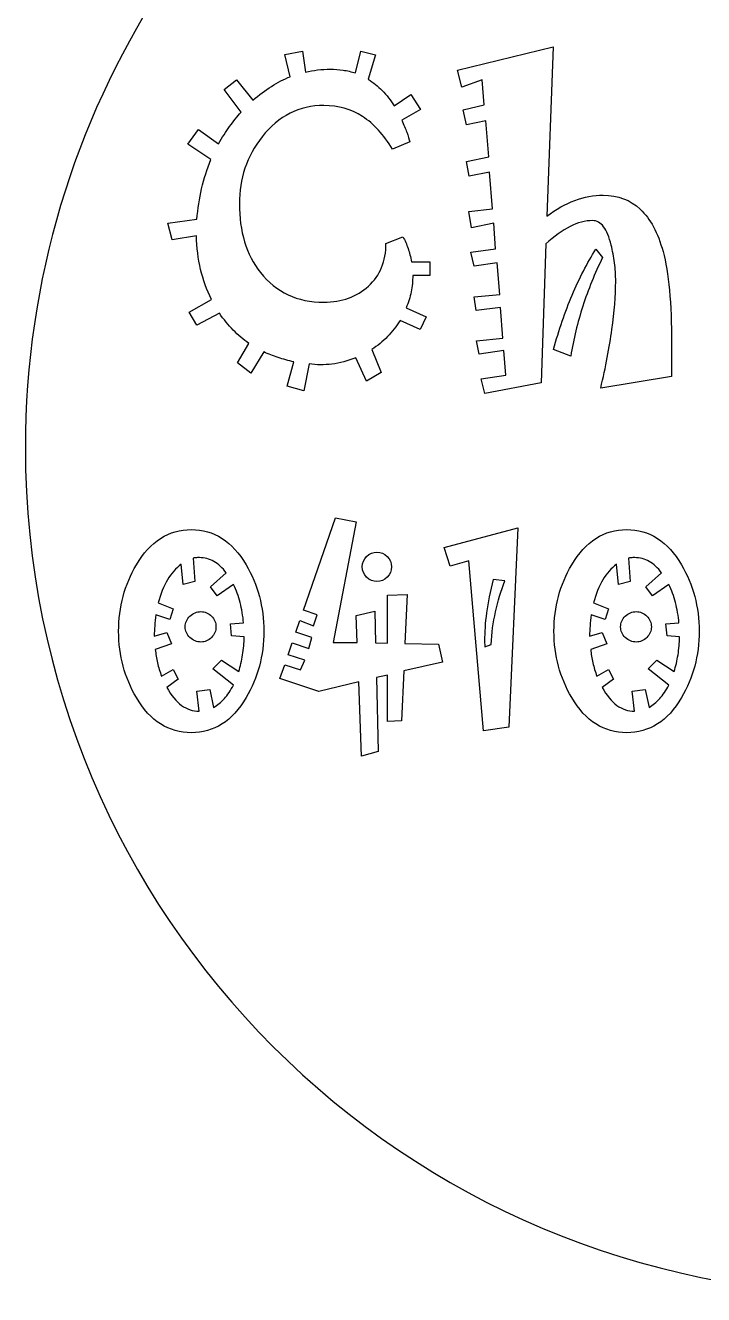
# Model space of a CAD drawing. Extents: x 52.6 to 72.6, y 251.2 to 276.3.
# Drawn here: x 52.6 to 60.59, y 251.17 to 266.12 of the extents above; entities that cross this region are included whole.
import ezdxf

# ---------------------------------------------------------------- set-up
doc = ezdxf.new("R2010")
doc.units = 0
doc.layers.add('Layer_1', color=7, linetype='CONTINUOUS')
doc.layers.add('text', color=7, linetype='CONTINUOUS')

msp = doc.modelspace()

# ---------------------------------------------------------------- linework, layer by layer
at = {"layer": 'Layer_1', "color": 7}
for points in [[(58.278889, 270.144792), (54.920978, 268.538394), (52.599167, 265.110904), (52.599167, 261.140139)], [(52.599167, 261.140139), (52.599167, 255.629409), (57.063228, 251.165347), (62.573958, 251.165347)]]:
    msp.add_open_spline(points, degree=3, dxfattribs=at)
at = {"layer": 'text', "color": 7}
for p, q in [((55.657304, 265.777423), (55.866767, 265.817109)), ((55.71904, 265.515043), (55.657304, 265.777423)), ((55.866767, 265.817109), (55.89984, 265.570164)), ((56.490743, 265.559104), (56.552479, 265.817072)), ((56.552479, 265.817072), (56.726661, 265.772975)), ((56.726661, 265.772975), (56.640674, 265.484137)), ((57.692377, 265.59222), (58.819062, 265.867827)), ((58.819062, 265.867827), (58.744096, 263.870221)), ((57.745294, 265.391577), (57.692377, 265.59222)), ((54.942929, 265.365113), (55.088451, 265.477561)), ((55.088451, 265.477561), (55.280272, 265.237229)), ((57.985623, 265.477567), (57.745294, 265.391577)), ((58.007665, 265.182114), (57.985623, 265.477567)), ((55.141368, 265.096118), (54.942929, 265.365113)), ((56.947147, 265.171048), (57.143382, 265.305544)), ((57.143382, 265.305544), (57.255828, 265.129155)), ((57.76072, 265.124789), (58.007665, 265.182114)), ((57.255828, 265.129155), (57.037549, 265.001275)), ((57.800407, 264.946193), (57.76072, 265.124789)), ((58.025304, 264.994702), (57.800407, 264.946193)), ((58.060582, 264.569164), (58.025304, 264.994702)), ((54.515187, 264.721293), (54.63866, 264.893271)), ((54.63866, 264.893271), (54.874578, 264.725702)), ((54.786383, 264.538289), (54.515187, 264.721293)), ((57.132355, 264.747715), (56.9251, 264.661725)), ((57.800407, 264.516248), (58.060582, 264.569164)), ((57.829069, 264.344267), (57.800407, 264.516248)), ((58.071605, 264.388364), (57.829069, 264.344267)), ((58.104679, 263.958416), (58.071605, 264.388364)), ((57.824661, 263.925345), (58.104679, 263.958416)), ((54.279267, 263.790841), (54.621021, 263.834938)), ((54.329979, 263.594609), (54.279267, 263.790841)), ((57.857734, 263.735725), (57.824661, 263.925345)), ((58.120111, 263.790846), (57.857734, 263.735725)), ((58.142152, 263.486577), (58.120111, 263.790846)), ((54.61661, 263.64091), (54.329979, 263.594609)), ((56.850133, 263.550475), (57.048572, 263.62985)), ((58.733027, 263.543902), (58.677906, 261.907896)), ((57.851111, 263.449095), (58.142152, 263.486577)), ((57.890797, 263.281525), (57.851111, 263.449095)), ((59.323989, 263.482166), (59.403364, 263.382948)), ((57.149994, 263.3344), (57.368276, 263.3344)), ((57.368276, 263.3344), (57.368276, 263.173485)), ((58.159791, 263.323416), (57.890797, 263.281525)), ((58.190658, 262.948591), (58.159791, 263.323416)), ((57.368276, 263.173485), (57.165429, 263.173485)), ((57.890797, 262.919928), (58.190658, 262.948591)), ((57.912838, 262.761178), (57.890797, 262.919928)), ((54.530619, 262.739123), (54.792999, 262.891257)), ((57.086054, 262.789841), (57.321975, 262.684007)), ((58.201676, 262.796456), (57.912838, 262.761178)), ((58.22812, 262.434859), (58.201676, 262.796456)), ((54.621021, 262.589192), (54.530619, 262.739123)), ((54.885604, 262.728099), (54.621021, 262.589192)), ((57.251419, 262.536281), (57.015499, 262.642114)), ((57.321975, 262.684007), (57.251419, 262.536281)), ((55.099475, 262.143811), (55.233971, 262.373117)), ((56.682564, 262.30036), (56.795012, 262.031368)), ((57.917232, 262.401785), (58.22812, 262.434859)), ((57.948102, 262.245239), (57.917232, 262.401785)), ((59.028536, 262.223192), (58.823485, 262.30036)), ((60.216931, 262.370916), (60.216957, 262.370916)), ((55.41036, 262.271692), (55.258225, 262.020339)), ((55.685967, 261.868202), (55.765342, 262.154835)), ((56.618624, 261.927739), (56.495151, 262.203346)), ((58.239144, 262.289336), (57.948102, 262.245239)), ((58.261185, 261.998295), (58.239144, 262.289336)), ((55.258225, 262.020339), (55.099475, 262.143811)), ((55.943937, 262.132785), (55.882201, 261.815285)), ((56.795012, 262.031368), (56.618624, 261.927739)), ((57.970143, 261.956402), (58.261185, 261.998295)), ((55.882201, 261.815285), (55.685967, 261.868202)), ((58.014241, 261.78222), (57.970143, 261.956402)), ((58.677906, 261.907896), (58.014241, 261.78222)), ((60.214699, 261.980656), (59.38126, 261.843956)), ((55.878352, 259.230002), (56.254554, 260.315895)), ((56.499845, 260.271798), (56.228372, 258.849663)), ((56.254554, 260.315895), (56.499845, 260.271798)), ((57.5375, 259.967249), (58.405663, 260.201516)), ((58.405663, 260.201516), (58.299556, 257.850582)), ((57.607781, 259.74952), (57.5375, 259.967249)), ((54.460338, 259.53178), (54.436913, 259.771559)), ((54.577482, 259.841838), (54.598141, 259.567608)), ((57.828267, 259.810153), (57.607781, 259.74952)), ((58.000522, 257.809242), (57.828267, 259.810153)), ((59.592179, 259.53178), (59.568755, 259.771559)), ((59.709296, 259.841838), (59.729982, 259.567608)), ((54.780053, 259.504241), (54.967468, 259.669606)), ((56.916004, 259.739874), (56.916004, 259.739874)), ((59.911869, 259.504241), (60.099281, 259.669606)), ((54.598141, 259.567608), (54.460338, 259.53178)), ((54.858601, 259.399511), (54.780053, 259.504241)), ((55.051528, 259.531802), (54.858601, 259.399511)), ((58.251324, 259.574508), (58.113521, 259.591047)), ((58.25135, 259.574511), (58.251324, 259.574508)), ((59.729982, 259.567608), (59.592179, 259.53178)), ((59.990417, 259.399511), (59.911869, 259.504241)), ((60.183341, 259.531802), (59.990417, 259.399511)), ((54.165441, 259.314051), (54.340452, 259.243769)), ((56.869166, 259.406259), (57.097919, 259.413145)), ((56.869166, 258.839884), (56.869166, 259.406259)), ((57.097919, 259.413145), (57.073111, 258.835746)), ((59.297279, 259.314051), (59.472291, 259.243769)), ((54.301867, 259.118369), (54.137879, 259.174868)), ((54.340452, 259.243769), (54.301867, 259.118369)), ((56.03958, 259.174879), (55.878352, 259.230002)), ((55.996863, 259.046722), (56.03958, 259.174879)), ((56.497099, 259.165168), (56.717585, 259.218911)), ((56.510871, 258.846841), (56.497099, 259.165168)), ((56.717585, 259.218911), (56.724471, 258.842706)), ((59.433706, 259.118369), (59.26972, 259.174868)), ((59.472291, 259.243769), (59.433706, 259.118369)), ((54.846192, 259.032938), (54.846192, 259.032938)), ((55.017077, 259.067394), (55.171416, 259.078429)), ((55.03085, 258.926837), (55.017077, 259.067394)), ((55.788777, 258.969551), (55.835632, 259.107354)), ((55.835632, 259.107354), (55.996863, 259.046722)), ((59.978005, 259.032938), (59.978005, 259.032938)), ((60.148891, 259.067394), (60.303232, 259.078429)), ((60.162663, 258.926837), (60.148891, 259.067394)), ((54.118575, 258.924065), (54.266025, 258.966785)), ((54.266025, 258.966785), (54.322526, 258.833116)), ((55.1783, 258.917185), (55.03085, 258.926837)), ((55.178277, 258.917187), (55.1783, 258.917185)), ((55.409809, 258.980574), (55.409809, 258.980574)), ((55.976193, 258.906161), (55.788777, 258.969551)), ((55.941739, 258.779384), (55.976193, 258.906161)), ((58.012914, 258.868956), (58.014325, 258.797297)), ((59.250416, 258.924065), (59.397866, 258.966785)), ((59.397866, 258.966785), (59.454364, 258.833116)), ((60.310113, 258.917185), (60.162663, 258.926837)), ((60.310118, 258.917187), (60.310113, 258.917185)), ((60.541622, 258.980574), (60.541622, 258.980574)), ((54.322526, 258.833116), (54.130979, 258.765592)), ((55.697828, 258.704968), (55.74468, 258.842771)), ((55.74468, 258.842771), (55.941739, 258.779384)), ((56.228372, 258.849663), (56.510871, 258.846841)), ((56.724471, 258.842706), (56.869166, 258.839884)), ((57.073111, 258.835746), (57.469986, 258.82886)), ((57.469986, 258.82886), (57.51683, 258.61815)), ((58.014325, 258.797297), (58.088742, 258.826236)), ((59.454364, 258.833116), (59.262817, 258.765592)), ((54.808955, 258.536848), (54.909553, 258.641578)), ((54.909553, 258.641578), (55.114881, 258.507909)), ((55.599988, 258.423849), (55.656486, 258.586457)), ((55.656486, 258.586457), (55.842521, 258.527201)), ((55.89213, 258.638823), (55.697828, 258.704968)), ((55.842521, 258.527201), (55.89213, 258.638823)), ((57.51683, 258.61815), (57.059322, 258.513418)), ((59.9408, 258.536848), (60.041395, 258.641578)), ((60.041395, 258.641578), (60.246723, 258.507909)), ((54.204006, 258.452777), (54.340433, 258.529947)), ((54.399688, 258.416948), (54.266016, 258.319108)), ((54.340433, 258.529947), (54.399688, 258.416948)), ((55.051492, 258.346678), (54.808955, 258.536848)), ((56.057495, 258.272264), (55.599988, 258.423849)), ((56.869149, 258.463811), (56.738235, 258.434872)), ((56.738235, 258.434872), (56.757539, 257.563952)), ((56.869149, 257.918109), (56.869149, 258.463811)), ((57.059322, 258.513418), (57.034515, 257.924996)), ((59.335845, 258.452777), (59.472271, 258.529947)), ((59.531527, 258.416948), (59.397858, 258.319108)), ((59.472271, 258.529947), (59.531527, 258.416948)), ((60.183333, 258.346678), (59.9408, 258.536848)), ((54.621543, 258.276388), (54.773127, 258.295692)), ((54.647733, 258.037986), (54.621543, 258.276388)), ((54.773127, 258.295692), (54.818602, 258.083475)), ((56.528784, 258.386641), (56.057495, 258.272264)), ((56.563235, 257.510211), (56.528784, 258.386641)), ((59.753384, 258.276388), (59.904969, 258.295692)), ((59.779575, 258.037986), (59.753384, 258.276388)), ((59.904969, 258.295692), (59.950446, 258.083475)), ((57.034515, 257.924996), (56.869149, 257.918109)), ((58.299556, 257.850582), (58.000522, 257.809242)), ((56.757539, 257.563952), (56.563235, 257.510211))]:
    msp.add_line(p, q, dxfattribs=at)
for points in [[(55.89984, 265.570164), (55.946875, 265.580465), (55.995014, 265.588537), (56.044259, 265.594407)], [(56.044259, 265.594407), (56.093498, 265.600277), (56.143107, 265.603212), (56.193086, 265.603212)], [(56.193086, 265.603212), (56.24453, 265.603207), (56.294875, 265.599544), (56.34412, 265.592178)], [(56.34412, 265.592178), (56.393359, 265.584812), (56.442232, 265.573805), (56.490743, 265.559104)], [(55.498554, 265.400391), (55.572048, 265.447423), (55.645544, 265.485641), (55.71904, 265.515043)], [(56.640674, 265.484137), (56.699466, 265.447386), (56.754587, 265.402922), (56.806036, 265.350745)], [(55.280272, 265.237229), (55.352298, 265.298963), (55.425058, 265.35335), (55.498554, 265.400391)], [(56.806036, 265.350745), (56.857482, 265.298559), (56.904517, 265.23866), (56.947147, 265.171048)], [(56.118119, 265.175457), (55.974067, 265.175454), (55.841042, 265.144954), (55.71904, 265.083955)], [(56.572322, 265.046473), (56.438557, 265.13246), (56.287159, 265.175454), (56.118119, 265.175457)], [(55.006869, 264.927448), (55.050967, 264.988445), (55.0958, 265.044669), (55.141368, 265.096118)], [(55.71904, 265.083955), (55.597038, 265.022952), (55.487528, 264.930714), (55.390517, 264.807247)], [(56.9251, 264.661725), (56.823675, 264.832232), (56.706081, 264.96048), (56.572322, 265.046473)], [(57.037549, 265.001275), (57.05959, 264.949823), (57.078702, 264.902788), (57.094874, 264.860164)], [(54.874578, 264.725702), (54.918675, 264.799195), (54.962772, 264.866443), (55.006869, 264.927448)], [(57.094874, 264.860164), (57.111045, 264.817531), (57.123533, 264.780049), (57.132355, 264.747715)], [(55.390517, 264.807247), (55.299381, 264.692591), (55.231767, 264.569119), (55.187669, 264.43683)], [(54.677245, 264.195434), (54.704451, 264.312288), (54.740816, 264.426574), (54.786383, 264.538289)], [(55.187669, 264.43683), (55.143572, 264.304536), (55.121522, 264.164895), (55.121522, 264.017905)], [(54.621021, 263.834938), (54.631322, 263.95841), (54.65005, 264.078575), (54.677245, 264.195434)], [(59.075927, 264.057637), (59.186905, 264.09879), (59.29825, 264.11937), (59.409965, 264.119373)], [(59.409965, 264.119373), (59.58341, 264.11937), (59.729299, 264.063879), (59.84763, 263.952904)], [(55.121522, 264.017905), (55.121522, 263.854744), (55.142096, 263.705547), (55.183258, 263.570318)], [(58.744096, 263.870221), (58.854337, 263.954005), (58.964949, 264.016474), (59.075927, 264.057637)], [(59.84763, 263.952904), (59.965954, 263.841926), (60.055252, 263.676193), (60.115521, 263.455707)], [(59.284241, 263.819512), (59.198987, 263.819509), (59.110793, 263.796369), (59.019657, 263.750057)], [(59.414328, 263.746749), (59.37758, 263.795255), (59.334217, 263.819509), (59.284241, 263.819512)], [(54.665118, 263.245138), (54.635719, 263.369344), (54.61955, 263.501269), (54.61661, 263.64091)], [(59.019657, 263.750057), (58.928522, 263.703752), (58.832979, 263.635034), (58.733027, 263.543902)], [(59.504727, 263.530674), (59.481218, 263.626215), (59.451073, 263.698241), (59.414328, 263.746749)], [(55.183258, 263.570318), (55.224415, 263.435085), (55.286887, 263.314554), (55.370674, 263.208721)], [(56.642878, 263.047766), (56.781045, 263.174177), (56.850133, 263.341746), (56.850133, 263.550475)], [(57.048572, 263.62985), (57.073549, 263.58575), (57.094137, 263.539448), (57.110308, 263.490943)], [(59.543312, 263.322315), (59.533745, 263.393604), (59.520904, 263.463056), (59.504727, 263.530674)], [(57.110308, 263.490943), (57.12648, 263.442434), (57.139705, 263.390254), (57.149994, 263.3344)], [(59.045074, 262.941975), (59.128121, 263.138941), (59.221093, 263.319005), (59.323989, 263.482166)], [(59.403364, 263.382948), (59.310758, 263.196269), (59.233221, 263.006283), (59.170751, 262.812991)], [(60.115521, 263.455707), (60.149325, 263.332235), (60.17468, 263.1801), (60.191588, 262.999303)], [(54.792999, 262.891257), (54.737141, 263.002969), (54.694514, 263.12093), (54.665118, 263.245138)], [(55.370674, 263.208721), (55.463276, 263.091127), (55.571681, 263.003299), (55.69589, 262.945241)], [(59.557649, 263.10293), (59.557649, 263.177893), (59.55288, 263.251023), (59.543312, 263.322315)], [(56.118119, 262.85815), (56.329786, 262.858147), (56.504705, 262.921353), (56.642878, 263.047766)], [(57.165429, 263.173485), (57.165426, 263.108808), (57.159192, 263.044501), (57.14669, 262.980561)], [(59.513552, 262.537384), (59.542948, 262.746844), (59.557649, 262.93536), (59.557649, 263.10293)], [(55.69589, 262.945241), (55.820096, 262.887179), (55.96084, 262.858147), (56.118119, 262.85815)], [(57.14669, 262.980561), (57.134187, 262.916618), (57.11398, 262.853044), (57.086054, 262.789841)], [(58.823485, 262.30036), (58.888159, 262.531136), (58.962022, 262.745007), (59.045074, 262.941975)], [(60.191588, 262.999303), (60.208493, 262.818503), (60.216931, 262.609041), (60.216931, 262.370916)], [(59.170751, 262.812991), (59.108278, 262.619697), (59.060873, 262.423099), (59.028536, 262.223192)], [(55.048762, 262.52966), (54.991435, 262.588455), (54.93705, 262.654603), (54.885604, 262.728099)], [(57.015499, 262.642114), (56.972869, 262.573029), (56.923627, 262.509823), (56.867772, 262.452498)], [(55.233971, 262.373117), (55.167824, 262.418682), (55.106087, 262.470865), (55.048762, 262.52966)], [(56.867772, 262.452498), (56.811915, 262.39517), (56.750179, 262.344457), (56.682564, 262.30036)], [(59.38126, 261.843956), (59.440056, 262.096779), (59.484153, 262.327922), (59.513552, 262.537384)], [(60.216957, 262.370916), (60.216954, 262.334167), (60.216954, 262.283458), (60.216957, 262.218781)], [(55.579033, 262.206648), (55.519501, 262.226488), (55.463276, 262.248174), (55.41036, 262.271692)], [(55.765342, 262.154835), (55.700665, 262.169539), (55.638562, 262.186805), (55.579033, 262.206648)], [(56.495151, 262.203346), (56.399605, 262.16513), (56.305532, 262.14014), (56.212929, 262.128382)], [(60.216957, 262.218781), (60.216954, 262.154104), (60.21611, 262.074729), (60.214699, 261.980656)], [(56.212929, 262.128382), (56.120324, 262.116614), (56.030659, 262.118081), (55.943937, 262.132785)], [(53.907746, 259.763298), (53.989512, 259.902019), (54.084595, 260.00606), (54.193003, 260.075425)], [(54.193003, 260.075425), (54.301407, 260.144783), (54.422215, 260.179463), (54.555427, 260.179466)], [(54.555427, 260.179466), (54.688636, 260.179463), (54.809444, 260.144783), (54.917851, 260.075425)], [(54.917851, 260.075425), (55.026252, 260.00606), (55.120879, 259.902019), (55.201724, 259.763298)], [(59.039562, 259.763298), (59.121325, 259.902019), (59.216409, 260.00606), (59.324816, 260.075425)], [(59.324816, 260.075425), (59.43322, 260.144783), (59.554028, 260.179463), (59.68724, 260.179466)], [(59.68724, 260.179466), (59.820449, 260.179463), (59.941257, 260.144783), (60.049664, 260.075425)], [(60.049664, 260.075425), (60.158068, 260.00606), (60.252692, 259.902019), (60.33354, 259.763298)], [(56.621793, 259.861139), (56.656244, 259.89513), (56.696435, 259.912125), (56.742372, 259.912128)], [(56.742372, 259.912128), (56.790144, 259.912125), (56.831024, 259.895364), (56.865018, 259.861827)], [(53.751339, 259.391228), (53.78671, 259.521682), (53.838845, 259.645704), (53.907746, 259.763298)], [(54.436913, 259.771559), (54.373523, 259.724704), (54.31932, 259.663151), (54.274305, 259.586901)], [(54.607799, 259.847341), (54.594929, 259.846494), (54.584826, 259.844519), (54.577482, 259.841838)], [(54.650519, 259.848752), (54.634912, 259.848749), (54.62066, 259.848188), (54.607799, 259.847341)], [(54.820707, 259.803278), (54.767881, 259.833591), (54.711151, 259.848749), (54.650519, 259.848752)], [(54.967468, 259.669606), (54.922451, 259.728401), (54.873531, 259.772958), (54.820707, 259.803278)], [(55.201724, 259.763298), (55.270626, 259.645704), (55.322532, 259.521682), (55.357443, 259.391228)], [(56.570118, 259.739874), (56.570115, 259.786722), (56.587334, 259.827145), (56.621793, 259.861139)], [(56.865018, 259.861827), (56.899008, 259.828294), (56.916004, 259.787643), (56.916004, 259.739874)], [(58.883155, 259.391228), (58.918523, 259.521682), (58.970661, 259.645704), (59.039562, 259.763298)], [(59.568755, 259.771559), (59.505365, 259.724704), (59.451161, 259.663151), (59.406147, 259.586901)], [(59.739615, 259.847341), (59.726745, 259.846494), (59.716642, 259.844519), (59.709296, 259.841838)], [(59.782332, 259.848752), (59.766725, 259.848749), (59.752476, 259.848188), (59.739615, 259.847341)], [(59.95252, 259.803278), (59.899694, 259.833591), (59.842964, 259.848749), (59.782332, 259.848752)], [(60.099281, 259.669606), (60.054264, 259.728401), (60.005344, 259.772958), (59.95252, 259.803278)], [(60.33354, 259.763298), (60.402439, 259.645704), (60.454345, 259.521682), (60.489259, 259.391228)], [(56.621793, 259.619294), (56.587342, 259.653742), (56.570115, 259.693936), (56.570118, 259.739874)], [(56.742372, 259.567616), (56.696435, 259.567616), (56.656244, 259.584832), (56.621793, 259.619294)], [(56.865018, 259.618606), (56.831024, 259.584612), (56.790144, 259.567616), (56.742372, 259.567616)], [(56.916004, 259.739874), (56.916004, 259.693016), (56.899014, 259.652594), (56.865018, 259.618606)], [(54.274305, 259.586901), (54.229288, 259.51065), (54.193, 259.419698), (54.165441, 259.314051)], [(55.130765, 259.318897), (55.111009, 259.394688), (55.084599, 259.465655), (55.051528, 259.531802)], [(58.113521, 259.591047), (58.07861, 259.450486), (58.052657, 259.319803), (58.035661, 259.198995)], [(58.141105, 259.21071), (58.168678, 259.33565), (58.205415, 259.456918), (58.25135, 259.574511)], [(59.406147, 259.586901), (59.361129, 259.51065), (59.324841, 259.419698), (59.297279, 259.314051)], [(60.262578, 259.318897), (60.242823, 259.394688), (60.216412, 259.465655), (60.183341, 259.531802)], [(53.698287, 258.980574), (53.698287, 259.123887), (53.715982, 259.260773), (53.751339, 259.391228)], [(55.171416, 259.078429), (55.164078, 259.162946), (55.150504, 259.243103), (55.130765, 259.318897)], [(55.357443, 259.391228), (55.392351, 259.260773), (55.409806, 259.123887), (55.409809, 258.980574)], [(58.8301, 258.980574), (58.8301, 259.123887), (58.847795, 259.260773), (58.883155, 259.391228)], [(60.303232, 259.078429), (60.295894, 259.162946), (60.28232, 259.243103), (60.262578, 259.318897)], [(60.489259, 259.391228), (60.524167, 259.260773), (60.541622, 259.123887), (60.541622, 258.980574)], [(54.137879, 259.174868), (54.131444, 259.13077), (54.126618, 259.087822), (54.123401, 259.046022)], [(54.483768, 259.032938), (54.483768, 259.081627), (54.50214, 259.123658), (54.538888, 259.159029)], [(54.538888, 259.159029), (54.575637, 259.194397), (54.618814, 259.212081), (54.668426, 259.212084)], [(54.668426, 259.212084), (54.716195, 259.212081), (54.757766, 259.194389), (54.793137, 259.159029)], [(54.793137, 259.159029), (54.828505, 259.123658), (54.846189, 259.081627), (54.846192, 259.032938)], [(58.035661, 259.198995), (58.018672, 259.078187), (58.01108, 258.968174), (58.012914, 258.868956)], [(58.088742, 258.826236), (58.096079, 258.957607), (58.113549, 259.085764), (58.141105, 259.21071)], [(59.26972, 259.174868), (59.263286, 259.13077), (59.25846, 259.087822), (59.255242, 259.046022)], [(59.615581, 259.032938), (59.615581, 259.081627), (59.633953, 259.123658), (59.670704, 259.159029)], [(59.670704, 259.159029), (59.70745, 259.194397), (59.750627, 259.212081), (59.800239, 259.212084)], [(59.800239, 259.212084), (59.848011, 259.212081), (59.889579, 259.194389), (59.92495, 259.159029)], [(59.92495, 259.159029), (59.960321, 259.123658), (59.978005, 259.081627), (59.978005, 259.032938)], [(54.123401, 259.046022), (54.120184, 259.004219), (54.118575, 258.963568), (54.118575, 258.924065)], [(54.538888, 258.90685), (54.50214, 258.942218), (54.483768, 258.984246), (54.483768, 259.032938)], [(54.846192, 259.032938), (54.846189, 258.985166), (54.828496, 258.943366), (54.793137, 258.907538)], [(59.255242, 259.046022), (59.252025, 259.004219), (59.250416, 258.963568), (59.250416, 258.924065)], [(59.670704, 258.90685), (59.633953, 258.942218), (59.615581, 258.984246), (59.615581, 259.032938)], [(59.978005, 259.032938), (59.978005, 258.985166), (59.96031, 258.943366), (59.92495, 258.907538)], [(53.751339, 258.570607), (53.715971, 258.700602), (53.698287, 258.837256), (53.698287, 258.980574)], [(54.668426, 258.853795), (54.618814, 258.853792), (54.575637, 258.87149), (54.538888, 258.90685)], [(54.793137, 258.907538), (54.757766, 258.871707), (54.716195, 258.853792), (54.668426, 258.853795)], [(55.160356, 258.702902), (55.171391, 258.771343), (55.177346, 258.842771), (55.178277, 258.917187)], [(55.409809, 258.980574), (55.409806, 258.837256), (55.39234, 258.700602), (55.357443, 258.570607)], [(58.883155, 258.570607), (58.847784, 258.700602), (58.8301, 258.837256), (58.8301, 258.980574)], [(59.800239, 258.853795), (59.750627, 258.853792), (59.70745, 258.87149), (59.670704, 258.90685)], [(59.92495, 258.907538), (59.889579, 258.871707), (59.848011, 258.853792), (59.800239, 258.853795)], [(60.292197, 258.702902), (60.303232, 258.771343), (60.309187, 258.842771), (60.310118, 258.917187)], [(60.541622, 258.980574), (60.541622, 258.837256), (60.524181, 258.700602), (60.489259, 258.570607)], [(54.130979, 258.765592), (54.135579, 258.714143), (54.144074, 258.662468), (54.156463, 258.610561)], [(59.262817, 258.765592), (59.267417, 258.714143), (59.275912, 258.662468), (59.288302, 258.610561)], [(53.907746, 258.199225), (53.838845, 258.316819), (53.78671, 258.440613), (53.751339, 258.570607)], [(54.156463, 258.610561), (54.168853, 258.558655), (54.184714, 258.50606), (54.204006, 258.452777)], [(55.114881, 258.507909), (55.134185, 258.569461), (55.149329, 258.634457), (55.160356, 258.702902)], [(55.357443, 258.570607), (55.322532, 258.440613), (55.270626, 258.316819), (55.201724, 258.199225)], [(59.039562, 258.199225), (58.970661, 258.316819), (58.918523, 258.440613), (58.883155, 258.570607)], [(59.288302, 258.610561), (59.300691, 258.558655), (59.316552, 258.50606), (59.335845, 258.452777)], [(60.246723, 258.507909), (60.265999, 258.569461), (60.281174, 258.634457), (60.292197, 258.702902)], [(60.489259, 258.570607), (60.454345, 258.440613), (60.402439, 258.316819), (60.33354, 258.199225)], [(54.266016, 258.319108), (54.318383, 258.225399), (54.376489, 258.15512), (54.440339, 258.108268)], [(54.944693, 258.187516), (54.983736, 258.231153), (55.019335, 258.284208), (55.051492, 258.346678)], [(59.397858, 258.319108), (59.450221, 258.225399), (59.508328, 258.15512), (59.572178, 258.108268)], [(60.076534, 258.187516), (60.11558, 258.231153), (60.151177, 258.284208), (60.183333, 258.346678)], [(54.193003, 257.888479), (54.084595, 257.956921), (53.989512, 258.060502), (53.907746, 258.199225)], [(54.440339, 258.108268), (54.504186, 258.061413), (54.57332, 258.037986), (54.647733, 258.037986)], [(54.818602, 258.083475), (54.863616, 258.109185), (54.905648, 258.143876), (54.944693, 258.187516)], [(55.201724, 258.199225), (55.120879, 258.060502), (55.026252, 257.956921), (54.917851, 257.888479)], [(59.324816, 257.888479), (59.216409, 257.956921), (59.121325, 258.060502), (59.039562, 258.199225)], [(59.572178, 258.108268), (59.636028, 258.061413), (59.705158, 258.037986), (59.779575, 258.037986)], [(59.950446, 258.083475), (59.99546, 258.109185), (60.037489, 258.143876), (60.076534, 258.187516)], [(60.33354, 258.199225), (60.252692, 258.060502), (60.158068, 257.956921), (60.049664, 257.888479)], [(54.555427, 257.785815), (54.422215, 257.785815), (54.301407, 257.820034), (54.193003, 257.888479)], [(54.917851, 257.888479), (54.809444, 257.820034), (54.688636, 257.785815), (54.555427, 257.785815)], [(59.68724, 257.785815), (59.554028, 257.785815), (59.43322, 257.820034), (59.324816, 257.888479)], [(60.049664, 257.888479), (59.941257, 257.820034), (59.820449, 257.785815), (59.68724, 257.785815)]]:
    msp.add_open_spline(points, degree=3, dxfattribs=at)

doc.saveas('drawing.dxf')
